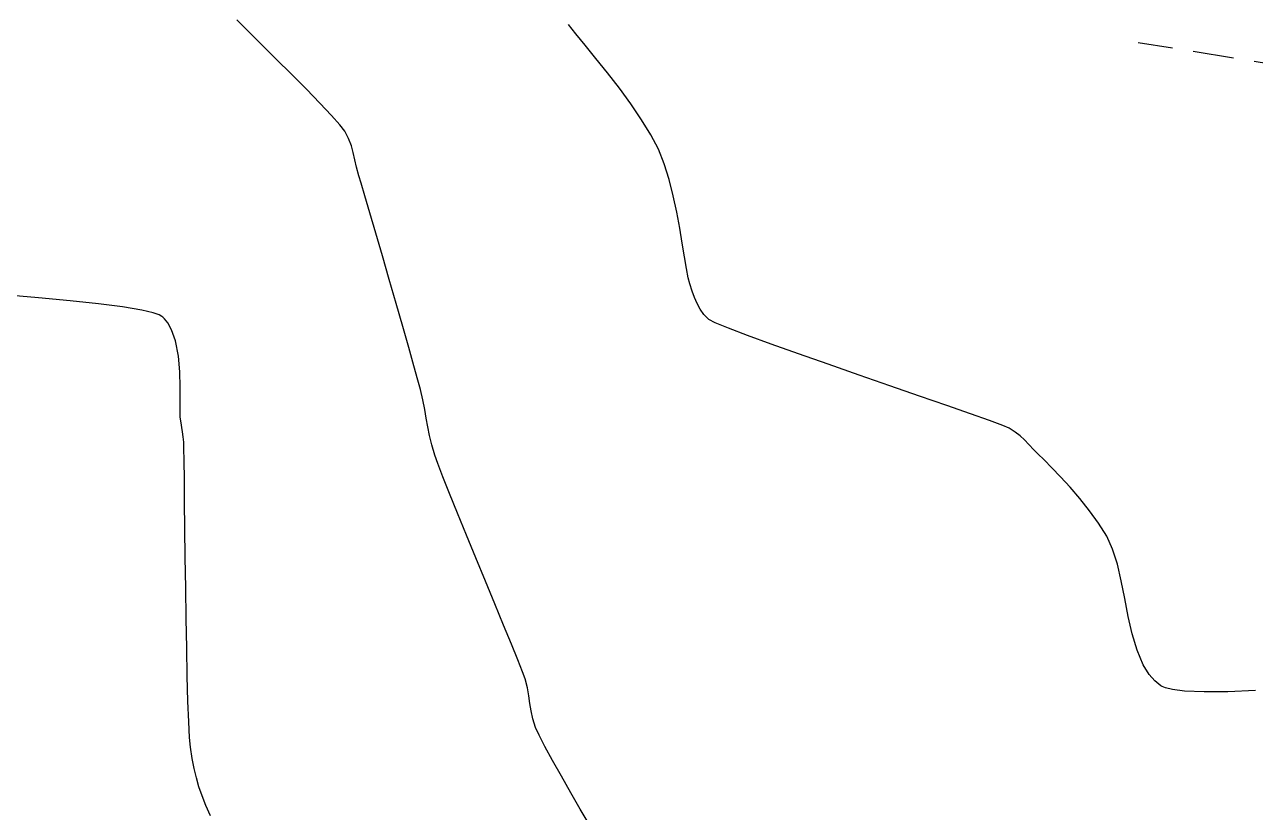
# Model space of a CAD drawing. Header units: feet. Extents: x 26064 to 27719, y 16802 to 28989.
# Drawn here: x 26744.6 to 26838, y 17108.3 to 17168 of the extents above; entities that cross this region are included whole.
import ezdxf

# ---------------------------------------------------------------- set-up
doc = ezdxf.new("R2010")
doc.units = ezdxf.units.FT
doc.header["$LTSCALE"] = 50
doc.header["$MEASUREMENT"] = 0
doc.linetypes.add('HIDDEN', pattern=[0.375, 0.25, -0.125])
doc.linetypes.add('HIDN25', pattern=[0.0938, 0.0625, -0.0313])
doc.layers.add('CONT-MJR', color=160, linetype='HIDDEN')
doc.layers.add('CONT-MNR', color=55, linetype='HIDN25')

msp = doc.modelspace()

# ---------------------------------------------------------------- linework, layer by layer
at = {"layer": 'CONT-MJR', "color": 7}
for p, q in [((26745.65767, 17147.31373, 640), (26743.05812, 17147.53394, 640)), ((26748.05751, 17147.0902, 640), (26745.65767, 17147.31373, 640)), ((26750.20142, 17146.86097, 640), (26748.05751, 17147.0902, 640)), ((26752.03319, 17146.62368, 640), (26750.20142, 17146.86097, 640)), ((26753.4966, 17146.37598, 640), (26752.03319, 17146.62368, 640)), ((26754.36435, 17146.16873, 640), (26753.4966, 17146.37598, 640)), ((26754.81953, 17146.0072, 640), (26754.36435, 17146.16873, 640)), ((26755.02308, 17145.89633, 640), (26754.81953, 17146.0072, 640)), ((26755.09354, 17145.83988, 640), (26755.02308, 17145.89633, 640)), ((26755.22365, 17145.70577, 640), (26755.09354, 17145.83988, 640)), ((26755.4582, 17145.40179, 640), (26755.22365, 17145.70577, 640)), ((26755.75021, 17144.86743, 640), (26755.4582, 17145.40179, 640)), ((26756.04006, 17144.03949, 640), (26755.75021, 17144.86743, 640)), ((26756.26858, 17142.88503, 640), (26756.04006, 17144.03949, 640)), ((26756.38226, 17141.68338, 640), (26756.26858, 17142.88503, 640)), ((26756.41736, 17140.5263, 640), (26756.38226, 17141.68338, 640)), ((26756.41011, 17139.50553, 640), (26756.41736, 17140.5263, 640)), ((26756.39675, 17138.71281, 640), (26756.41011, 17139.50553, 640)), ((26756.41354, 17138.23988, 640), (26756.39675, 17138.71281, 640)), ((26756.47978, 17137.82694, 640), (26756.41354, 17138.23988, 640)), ((26756.5383, 17137.46774, 640), (26756.47978, 17137.82694, 640)), ((26756.5897, 17137.12601, 640), (26756.5383, 17137.46774, 640)), ((26756.63458, 17136.76548, 640), (26756.5897, 17137.12601, 640)), ((26756.67354, 17136.34988, 640), (26756.63458, 17136.76548, 640)), ((26756.68744, 17135.90265, 640), (26756.67354, 17136.34988, 640)), ((26756.70349, 17134.94094, 640), (26756.68744, 17135.90265, 640)), ((26756.72203, 17133.547, 640), (26756.70349, 17134.94094, 640)), ((26756.74338, 17131.80308, 640), (26756.72203, 17133.547, 640)), ((26756.76786, 17129.79143, 640), (26756.74338, 17131.80308, 640)), ((26756.79581, 17127.5943, 640), (26756.76786, 17129.79143, 640)), ((26756.82756, 17125.29394, 640), (26756.79581, 17127.5943, 640)), ((26756.86342, 17122.9726, 640), (26756.82756, 17125.29394, 640)), ((26756.90374, 17120.71252, 640), (26756.86342, 17122.9726, 640)), ((26756.94883, 17118.59597, 640), (26756.90374, 17120.71252, 640)), ((26756.99903, 17116.70517, 640), (26756.94883, 17118.59597, 640)), ((26757.05466, 17115.1224, 640), (26756.99903, 17116.70517, 640)), ((26757.11606, 17113.92988, 640), (26757.05466, 17115.1224, 640)), ((26757.18354, 17113.20988, 640), (26757.11606, 17113.92988, 640)), ((26757.32439, 17112.35239, 640), (26757.18354, 17113.20988, 640)), ((26757.47204, 17111.58433, 640), (26757.32439, 17112.35239, 640)), ((26757.63796, 17110.87441, 640), (26757.47204, 17111.58433, 640)), ((26757.8336, 17110.19131, 640), (26757.63796, 17110.87441, 640)), ((26758.07043, 17109.50373, 640), (26757.8336, 17110.19131, 640)), ((26758.35993, 17108.78036, 640), (26758.07043, 17109.50373, 640)), ((26758.71354, 17107.98988, 640), (26758.35993, 17108.78036, 640))]:
    msp.add_line(p, q, dxfattribs=at)
at = {"layer": 'CONT-MNR', "color": 7, "extrusion": (-0.701431, -0.712737, 0)}
msp.add_line((26761.55665, 17167.5512, 639), (26760.69604, 17168.39816, 639), dxfattribs=at)
at = {"layer": 'CONT-MNR', "color": 7}
for p, q in [((26786.43614, 17167.34501, 638), (26785.87597, 17168.04374, 638)), ((26787.1442, 17166.47888, 638), (26786.43614, 17167.34501, 638)), ((26840.9798, 17164.7483, 637), (26829.10446, 17166.67298, 637)), ((26787.95795, 17165.4793, 638), (26787.1442, 17166.47888, 638)), ((26765.98262, 17163.13799, 639), (26764.85741, 17164.27546, 639)), ((26767.88404, 17161.15369, 639), (26767.01297, 17162.07746, 639)), ((26769.39509, 17158.85508, 639), (26769.18889, 17159.38875, 639)), ((26793.13462, 17157.48255, 638), (26792.69591, 17158.5811, 638)), ((26793.50866, 17156.29477, 638), (26793.13462, 17157.48255, 638)), ((26769.97074, 17156.57569, 639), (26769.79718, 17157.21499, 639)), ((26793.82558, 17155.05761, 638), (26793.50866, 17156.29477, 638)), ((26771.7469, 17150.49824, 639), (26771.25078, 17152.20704, 639)), ((26795.27071, 17147.82081, 638), (26795.07591, 17148.3611, 638)), ((26795.44726, 17147.32652, 638), (26795.27071, 17147.82081, 638)), ((26796.13991, 17146.05053, 638), (26795.85463, 17146.44829, 638)), ((26796.51591, 17145.6711, 638), (26796.13991, 17146.05053, 638)), ((26773.74973, 17143.53368, 639), (26773.29201, 17145.13842, 639)), ((26801.26564, 17143.7942, 638), (26799.45882, 17144.45361, 638)), ((26803.33779, 17143.05466, 638), (26801.26564, 17143.7942, 638)), ((26805.58672, 17142.26297, 638), (26803.33779, 17143.05466, 638)), ((26810.26072, 17140.63511, 638), (26807.92388, 17141.44712, 638)), ((26774.96034, 17138.8414, 639), (26774.81693, 17139.55849, 639)), ((26816.38374, 17138.50201, 638), (26814.5792, 17139.13457, 638)), ((26775.32962, 17136.85878, 639), (26775.19711, 17137.52273, 639)), ((26775.49764, 17136.15017, 639), (26775.32962, 17136.85878, 639)), ((26819.76628, 17137.11934, 638), (26819.31591, 17137.4111, 638)), ((26820.8059, 17136.17373, 638), (26820.47008, 17136.51685, 638)), ((26821.18591, 17135.7811, 638), (26820.8059, 17136.17373, 638)), ((26777.44795, 17130.95503, 639), (26776.83954, 17132.45079, 639)), ((26825.41709, 17131.14648, 638), (26824.68596, 17132.06423, 638)), ((26826.10448, 17130.19263, 638), (26825.41709, 17131.14648, 638)), ((26778.12588, 17129.30563, 639), (26777.44795, 17130.95503, 639)), ((26779.57459, 17125.80612, 639), (26778.8444, 17127.56764, 639)), ((26827.52372, 17127.09226, 638), (26827.16587, 17128.242, 638)), ((26827.82077, 17125.82279, 638), (26827.52372, 17127.09226, 638)), ((26780.28752, 17124.08611, 639), (26779.57459, 17125.80612, 639)), ((26829.02669, 17120.56596, 638), (26828.65997, 17121.80518, 638)), ((26782.03345, 17119.82573, 639), (26781.54588, 17121.03086, 639)), ((26782.38804, 17118.92232, 639), (26782.03345, 17119.82573, 639)), ((26782.58074, 17118.38569, 639), (26782.38804, 17118.92232, 639)), ((26830.66225, 17117.9761, 638), (26830.35665, 17118.23899, 638)), ((26831.18718, 17117.69818, 638), (26830.92819, 17117.80254, 638)), ((26834.10759, 17117.39621, 638), (26832.62584, 17117.45866, 638)), ((26782.94836, 17116.52515, 639), (26782.86727, 17117.10054, 639)), ((26783.03664, 17115.95321, 639), (26782.94836, 17116.52515, 639)), ((26783.1686, 17115.35372, 639), (26783.03664, 17115.95321, 639)), ((26783.38074, 17114.69569, 639), (26783.1686, 17115.35372, 639)), ((26786.05391, 17109.74371, 639), (26785.33835, 17110.99757, 639))]:
    msp.add_line(p, q, dxfattribs=at)
at = {"layer": 'CONT-MNR', "color": 7, "extrusion": (-0.702202, -0.711978, 0)}
msp.add_line((26762.58002, 17166.54189, 639), (26761.55665, 17167.5512, 639), dxfattribs=at)
at = {"layer": 'CONT-MNR', "color": 7, "extrusion": (-0.703976, -0.710223, 0)}
msp.add_line((26763.70174, 17165.43003, 639), (26762.58002, 17166.54189, 639), dxfattribs=at)
at = {"layer": 'CONT-MNR', "color": 7, "extrusion": (0.70677, 0.707443, 0)}
msp.add_line((26764.85741, 17164.27546, 639), (26763.70174, 17165.43003, 639), dxfattribs=at)
at = {"layer": 'CONT-MNR', "color": 7, "extrusion": (0.781576, 0.62381, 0)}
msp.add_line((26788.83517, 17164.38023, 638), (26787.95795, 17165.4793, 638), dxfattribs=at)
at = {"layer": 'CONT-MNR', "color": 7, "extrusion": (0.791759, 0.610834, 0)}
msp.add_line((26789.73364, 17163.21563, 638), (26788.83517, 17164.38023, 638), dxfattribs=at)
at = {"layer": 'CONT-MNR', "color": 7, "extrusion": (0.717241, 0.696825, 0)}
msp.add_line((26767.01297, 17162.07746, 639), (26765.98262, 17163.13799, 639), dxfattribs=at)
at = {"layer": 'CONT-MNR', "color": 7, "extrusion": (0.806298, 0.591509, 0)}
msp.add_line((26790.61117, 17162.01945, 638), (26789.73364, 17163.21563, 638), dxfattribs=at)
at = {"layer": 'CONT-MNR', "color": 7, "extrusion": (0.826093, 0.563534, 0)}
msp.add_line((26791.42553, 17160.82567, 638), (26790.61117, 17162.01945, 638), dxfattribs=at)
at = {"layer": 'CONT-MNR', "color": 7, "extrusion": (0.746902, 0.664934, 0)}
msp.add_line((26768.53143, 17160.42649, 639), (26767.88404, 17161.15369, 639), dxfattribs=at)
at = {"layer": 'CONT-MNR', "color": 7, "extrusion": (0.79494, 0.606688, 0)}
msp.add_line((26768.89074, 17159.95569, 639), (26768.53143, 17160.42649, 639), dxfattribs=at)
at = {"layer": 'CONT-MNR', "color": 7, "extrusion": (0.852736, 0.522342, 0)}
msp.add_line((26792.13451, 17159.66823, 638), (26791.42553, 17160.82567, 638), dxfattribs=at)
at = {"layer": 'CONT-MNR', "color": 7, "extrusion": (0.885073, 0.465451, 0)}
msp.add_line((26769.18889, 17159.38875, 639), (26768.89074, 17159.95569, 639), dxfattribs=at)
at = {"layer": 'CONT-MNR', "color": 7, "extrusion": (0.888521, 0.458836, 0)}
msp.add_line((26792.69591, 17158.5811, 638), (26792.13451, 17159.66823, 638), dxfattribs=at)
at = {"layer": 'CONT-MNR', "color": 7, "extrusion": (0.962494, 0.271304, 0)}
msp.add_line((26769.54287, 17158.33081, 639), (26769.39509, 17158.85508, 639), dxfattribs=at)
at = {"layer": 'CONT-MNR', "color": 7, "extrusion": (0.974969, 0.222341, 0)}
msp.add_line((26769.66573, 17157.79207, 639), (26769.54287, 17158.33081, 639), dxfattribs=at)
at = {"layer": 'CONT-MNR', "color": 7, "extrusion": (0.975025, 0.222097, 0)}
msp.add_line((26769.79718, 17157.21499, 639), (26769.66573, 17157.79207, 639), dxfattribs=at)
at = {"layer": 'CONT-MNR', "color": 7, "extrusion": (0.958434, 0.285313, 0)}
msp.add_line((26770.13934, 17156.00931, 639), (26769.97074, 17156.57569, 639), dxfattribs=at)
at = {"layer": 'CONT-MNR', "color": 7, "extrusion": (0.959409, 0.282017, 0)}
msp.add_line((26770.42413, 17155.04047, 639), (26770.13934, 17156.00931, 639), dxfattribs=at)
at = {"layer": 'CONT-MNR', "color": 7, "extrusion": (0.959828, 0.28059, 0)}
msp.add_line((26770.80223, 17153.74708, 639), (26770.42413, 17155.04047, 639), dxfattribs=at)
at = {"layer": 'CONT-MNR', "color": 7, "extrusion": (0.977778, 0.209641, 0)}
msp.add_line((26794.09288, 17153.8109, 638), (26793.82558, 17155.05761, 638), dxfattribs=at)
at = {"layer": 'CONT-MNR', "color": 7, "extrusion": (0.960106, 0.279637, 0)}
msp.add_line((26771.25078, 17152.20704, 639), (26770.80223, 17153.74708, 639), dxfattribs=at)
at = {"layer": 'CONT-MNR', "color": 7, "extrusion": (0.98329, 0.182046, 0)}
msp.add_line((26794.31809, 17152.59448, 638), (26794.09288, 17153.8109, 638), dxfattribs=at)
at = {"layer": 'CONT-MNR', "color": 7, "extrusion": (0.986452, 0.164052, 0)}
msp.add_line((26794.50872, 17151.44819, 638), (26794.31809, 17152.59448, 638), dxfattribs=at)
at = {"layer": 'CONT-MNR', "color": 7, "extrusion": (0.98777, 0.155916, 0)}
msp.add_line((26794.6723, 17150.41187, 638), (26794.50872, 17151.44819, 638), dxfattribs=at)
at = {"layer": 'CONT-MNR', "color": 7, "extrusion": (0.960582, 0.277998, 0)}
msp.add_line((26772.26773, 17148.69861, 639), (26771.7469, 17150.49824, 639), dxfattribs=at)
at = {"layer": 'CONT-MNR', "color": 7, "extrusion": (0.987055, 0.160381, 0)}
msp.add_line((26794.81635, 17149.52535, 638), (26794.6723, 17150.41187, 638), dxfattribs=at)
at = {"layer": 'CONT-MNR', "color": 7, "extrusion": (0.982521, 0.186151, 0)}
msp.add_line((26794.94838, 17148.82848, 638), (26794.81635, 17149.52535, 638), dxfattribs=at)
at = {"layer": 'CONT-MNR', "color": 7, "extrusion": (0.960852, 0.277063, 0)}
msp.add_line((26772.79039, 17146.88603, 639), (26772.26773, 17148.69861, 639), dxfattribs=at)
at = {"layer": 'CONT-MNR', "color": 7, "extrusion": (0.964729, 0.263246, 0)}
msp.add_line((26795.07591, 17148.3611, 638), (26794.94838, 17148.82848, 638), dxfattribs=at)
at = {"layer": 'CONT-MNR', "color": 7, "extrusion": (0.926015, 0.377487, 0)}
msp.add_line((26795.63283, 17146.87132, 638), (26795.44726, 17147.32652, 638), dxfattribs=at)
at = {"layer": 'CONT-MNR', "color": 7, "extrusion": (0.961188, 0.275893, 0)}
msp.add_line((26773.29201, 17145.13842, 639), (26772.79039, 17146.88603, 639), dxfattribs=at)
at = {"layer": 'CONT-MNR', "color": 7, "extrusion": (0.885644, 0.464364, 0)}
msp.add_line((26795.85463, 17146.44829, 638), (26795.63283, 17146.87132, 638), dxfattribs=at)
at = {"layer": 'CONT-MNR', "color": 7, "extrusion": (-0.463847, -0.885915, 0)}
msp.add_line((26796.9954, 17145.42005, 638), (26796.51591, 17145.6711, 638), dxfattribs=at)
at = {"layer": 'CONT-MNR', "color": 7, "extrusion": (-0.380029, -0.924975, 0)}
msp.add_line((26798.00589, 17145.00489, 638), (26796.9954, 17145.42005, 638), dxfattribs=at)
at = {"layer": 'CONT-MNR', "color": 7, "extrusion": (0.354749, 0.934961, 0)}
msp.add_line((26799.45882, 17144.45361, 638), (26798.00589, 17145.00489, 638), dxfattribs=at)
at = {"layer": 'CONT-MNR', "color": 7, "extrusion": (0.962343, 0.27184, 0)}
msp.add_line((26774.14067, 17142.1497, 639), (26773.74973, 17143.53368, 639), dxfattribs=at)
at = {"layer": 'CONT-MNR', "color": 7, "extrusion": (0.963559, 0.267497, 0)}
msp.add_line((26774.44196, 17141.06441, 639), (26774.14067, 17142.1497, 639), dxfattribs=at)
at = {"layer": 'CONT-MNR', "color": 7, "extrusion": (-0.329572, -0.94413, 0)}
msp.add_line((26807.92388, 17141.44712, 638), (26805.58672, 17142.26297, 638), dxfattribs=at)
at = {"layer": 'CONT-MNR', "color": 7, "extrusion": (0.966308, 0.257389, 0)}
msp.add_line((26774.63074, 17140.35569, 639), (26774.44196, 17141.06441, 639), dxfattribs=at)
at = {"layer": 'CONT-MNR', "color": 7, "extrusion": (-0.327877, -0.94472, 0)}
msp.add_line((26812.50868, 17139.85493, 638), (26810.26072, 17140.63511, 638), dxfattribs=at)
at = {"layer": 'CONT-MNR', "color": 7, "extrusion": (0.973793, 0.227435, 0)}
msp.add_line((26774.81693, 17139.55849, 639), (26774.63074, 17140.35569, 639), dxfattribs=at)
at = {"layer": 'CONT-MNR', "color": 7, "extrusion": (-0.328595, -0.944471, 0)}
msp.add_line((26814.5792, 17139.13457, 638), (26812.50868, 17139.85493, 638), dxfattribs=at)
at = {"layer": 'CONT-MNR', "color": 7, "extrusion": (0.984201, 0.177053, 0)}
msp.add_line((26775.08054, 17138.17321, 639), (26774.96034, 17138.8414, 639), dxfattribs=at)
at = {"layer": 'CONT-MNR', "color": 7, "extrusion": (0.984319, 0.176397, 0)}
msp.add_line((26775.19711, 17137.52273, 639), (26775.08054, 17138.17321, 639), dxfattribs=at)
at = {"layer": 'CONT-MNR', "color": 7, "extrusion": (-0.335702, -0.941968, 0)}
msp.add_line((26817.83374, 17137.98525, 638), (26816.38374, 17138.50201, 638), dxfattribs=at)
at = {"layer": 'CONT-MNR', "color": 7, "extrusion": (-0.347345, -0.937737, 0)}
msp.add_line((26818.84065, 17137.61229, 638), (26817.83374, 17137.98525, 638), dxfattribs=at)
at = {"layer": 'CONT-MNR', "color": 7, "extrusion": (-0.389825, -0.920889, 0)}
msp.add_line((26819.31591, 17137.4111, 638), (26818.84065, 17137.61229, 638), dxfattribs=at)
at = {"layer": 'CONT-MNR', "color": 7, "extrusion": (0.619383, 0.785089, 0)}
msp.add_line((26820.13727, 17136.82665, 638), (26819.76628, 17137.11934, 638), dxfattribs=at)
at = {"layer": 'CONT-MNR', "color": 7, "extrusion": (0.681357, 0.731951, 0)}
msp.add_line((26820.47008, 17136.51685, 638), (26820.13727, 17136.82665, 638), dxfattribs=at)
at = {"layer": 'CONT-MNR', "color": 7, "extrusion": (0.961859, 0.273547, 0)}
msp.add_line((26775.72074, 17135.36569, 639), (26775.49764, 17136.15017, 639), dxfattribs=at)
at = {"layer": 'CONT-MNR', "color": 7, "extrusion": (0.943543, 0.331249, 0)}
msp.add_line((26775.94701, 17134.72117, 639), (26775.72074, 17135.36569, 639), dxfattribs=at)
at = {"layer": 'CONT-MNR', "color": 7, "extrusion": (0.704546, 0.709658, 0)}
msp.add_line((26821.50252, 17135.46678, 638), (26821.18591, 17135.7811, 638), dxfattribs=at)
at = {"layer": 'CONT-MNR', "color": 7, "extrusion": (-0.703029, -0.711161, 0)}
msp.add_line((26821.9688, 17135.00583, 638), (26821.50252, 17135.46678, 638), dxfattribs=at)
at = {"layer": 'CONT-MNR', "color": 7, "extrusion": (0.710373, 0.703825, 0)}
msp.add_line((26822.55252, 17134.41668, 638), (26821.9688, 17135.00583, 638), dxfattribs=at)
at = {"layer": 'CONT-MNR', "color": 7, "extrusion": (0.933178, 0.359415, 0)}
msp.add_line((26776.32959, 17133.72785, 639), (26775.94701, 17134.72117, 639), dxfattribs=at)
at = {"layer": 'CONT-MNR', "color": 7, "extrusion": (0.722445, 0.691428, 0)}
msp.add_line((26823.22144, 17133.71775, 638), (26822.55252, 17134.41668, 638), dxfattribs=at)
at = {"layer": 'CONT-MNR', "color": 7, "extrusion": (0.928694, 0.370846, 0)}
msp.add_line((26776.83954, 17132.45079, 639), (26776.32959, 17133.72785, 639), dxfattribs=at)
at = {"layer": 'CONT-MNR', "color": 7, "extrusion": (0.738335, 0.674434, 0)}
msp.add_line((26823.94333, 17132.92746, 638), (26823.22144, 17133.71775, 638), dxfattribs=at)
at = {"layer": 'CONT-MNR', "color": 7, "extrusion": (0.758077, 0.652165, 0)}
msp.add_line((26824.68596, 17132.06423, 638), (26823.94333, 17132.92746, 638), dxfattribs=at)
at = {"layer": 'CONT-MNR', "color": 7, "extrusion": (0.924138, 0.38206, 0)}
msp.add_line((26778.8444, 17127.56764, 639), (26778.12588, 17129.30563, 639), dxfattribs=at)
at = {"layer": 'CONT-MNR', "color": 7, "extrusion": (0.84634, 0.532643, 0)}
msp.add_line((26826.71591, 17129.2211, 638), (26826.10448, 17130.19263, 638), dxfattribs=at)
at = {"layer": 'CONT-MNR', "color": 7, "extrusion": (0.908643, 0.417574, 0)}
msp.add_line((26827.16587, 17128.242, 638), (26826.71591, 17129.2211, 638), dxfattribs=at)
at = {"layer": 'CONT-MNR', "color": 7, "extrusion": (0.980599, 0.196026, 0)}
msp.add_line((26828.0883, 17124.48451, 638), (26827.82077, 17125.82279, 638), dxfattribs=at)
at = {"layer": 'CONT-MNR', "color": 7, "extrusion": (0.924197, 0.381916, 0)}
msp.add_line((26780.95426, 17122.47268, 639), (26780.28752, 17124.08611, 639), dxfattribs=at)
at = {"layer": 'CONT-MNR', "color": 7, "extrusion": (0.980848, 0.194772, 0)}
msp.add_line((26828.3576, 17123.12833, 638), (26828.0883, 17124.48451, 638), dxfattribs=at)
at = {"layer": 'CONT-MNR', "color": 7, "extrusion": (0.974869, 0.222778, 0)}
msp.add_line((26828.65997, 17121.80518, 638), (26828.3576, 17123.12833, 638), dxfattribs=at)
at = {"layer": 'CONT-MNR', "color": 7, "extrusion": (0.925145, 0.379614, 0)}
msp.add_line((26781.54588, 17121.03086, 639), (26780.95426, 17122.47268, 639), dxfattribs=at)
at = {"layer": 'CONT-MNR', "color": 7, "extrusion": (0.922417, 0.386196, 0)}
msp.add_line((26829.48906, 17119.4616, 638), (26829.02669, 17120.56596, 638), dxfattribs=at)
at = {"layer": 'CONT-MNR', "color": 7, "extrusion": (0.853218, 0.521554, 0)}
msp.add_line((26829.94885, 17118.70942, 638), (26829.48906, 17119.4616, 638), dxfattribs=at)
at = {"layer": 'CONT-MNR', "color": 7, "extrusion": (0.96762, 0.252413, 0)}
msp.add_line((26782.7569, 17117.71039, 639), (26782.58074, 17118.38569, 639), dxfattribs=at)
at = {"layer": 'CONT-MNR', "color": 7, "extrusion": (0.755617, 0.655013, 0)}
msp.add_line((26830.35665, 17118.23899, 638), (26829.94885, 17118.70942, 638), dxfattribs=at)
at = {"layer": 'CONT-MNR', "color": 7, "extrusion": (0.984013, 0.178098, 0)}
msp.add_line((26782.86727, 17117.10054, 639), (26782.7569, 17117.71039, 639), dxfattribs=at)
at = {"layer": 'CONT-MNR', "color": 7, "extrusion": (-0.574919, -0.81821, 0)}
msp.add_line((26830.82591, 17117.8611, 638), (26830.66225, 17117.9761, 638), dxfattribs=at)
at = {"layer": 'CONT-MNR', "color": 7, "extrusion": (0.496926, 0.867793, 0)}
msp.add_line((26830.92819, 17117.80254, 638), (26830.82591, 17117.8611, 638), dxfattribs=at)
at = {"layer": 'CONT-MNR', "color": 7, "extrusion": (-0.235596, -0.971851, 0)}
msp.add_line((26831.70614, 17117.57237, 638), (26831.18718, 17117.69818, 638), dxfattribs=at)
at = {"layer": 'CONT-MNR', "color": 7, "extrusion": (-0.122707, -0.992443, 0)}
msp.add_line((26832.62584, 17117.45866, 638), (26831.70614, 17117.57237, 638), dxfattribs=at)
at = {"layer": 'CONT-MNR', "color": 7, "extrusion": (0.009309, -0.999957, 0)}
msp.add_line((26835.91447, 17117.41303, 638), (26834.10759, 17117.39621, 638), dxfattribs=at)
at = {"layer": 'CONT-MNR', "color": 7, "extrusion": (0.041292, -0.999147, 0)}
msp.add_line((26837.99942, 17117.49919, 638), (26835.91447, 17117.41303, 638), dxfattribs=at)
at = {"layer": 'CONT-MNR', "color": 7, "extrusion": (0.910655, 0.413167, 0)}
msp.add_line((26783.64454, 17114.11425, 639), (26783.38074, 17114.69569, 639), dxfattribs=at)
at = {"layer": 'CONT-MNR', "color": 7, "extrusion": (0.888202, 0.459454, 0)}
msp.add_line((26784.08872, 17113.25558, 639), (26783.64454, 17114.11425, 639), dxfattribs=at)
at = {"layer": 'CONT-MNR', "color": 7, "extrusion": (0.878001, 0.478658, 0)}
msp.add_line((26784.6683, 17112.19244, 639), (26784.08872, 17113.25558, 639), dxfattribs=at)
at = {"layer": 'CONT-MNR', "color": 7, "extrusion": (0.872219, 0.489115, 0)}
msp.add_line((26785.33835, 17110.99757, 639), (26784.6683, 17112.19244, 639), dxfattribs=at)
at = {"layer": 'CONT-MNR', "color": 7, "extrusion": (0.865987, 0.500066, 0)}
msp.add_line((26786.77, 17108.50361, 639), (26786.05391, 17109.74371, 639), dxfattribs=at)
at = {"layer": 'CONT-MNR', "color": 7, "extrusion": (0.864184, 0.503176, 0)}
msp.add_line((26787.44169, 17107.35001, 639), (26786.77, 17108.50361, 639), dxfattribs=at)

doc.saveas('drawing.dxf')
